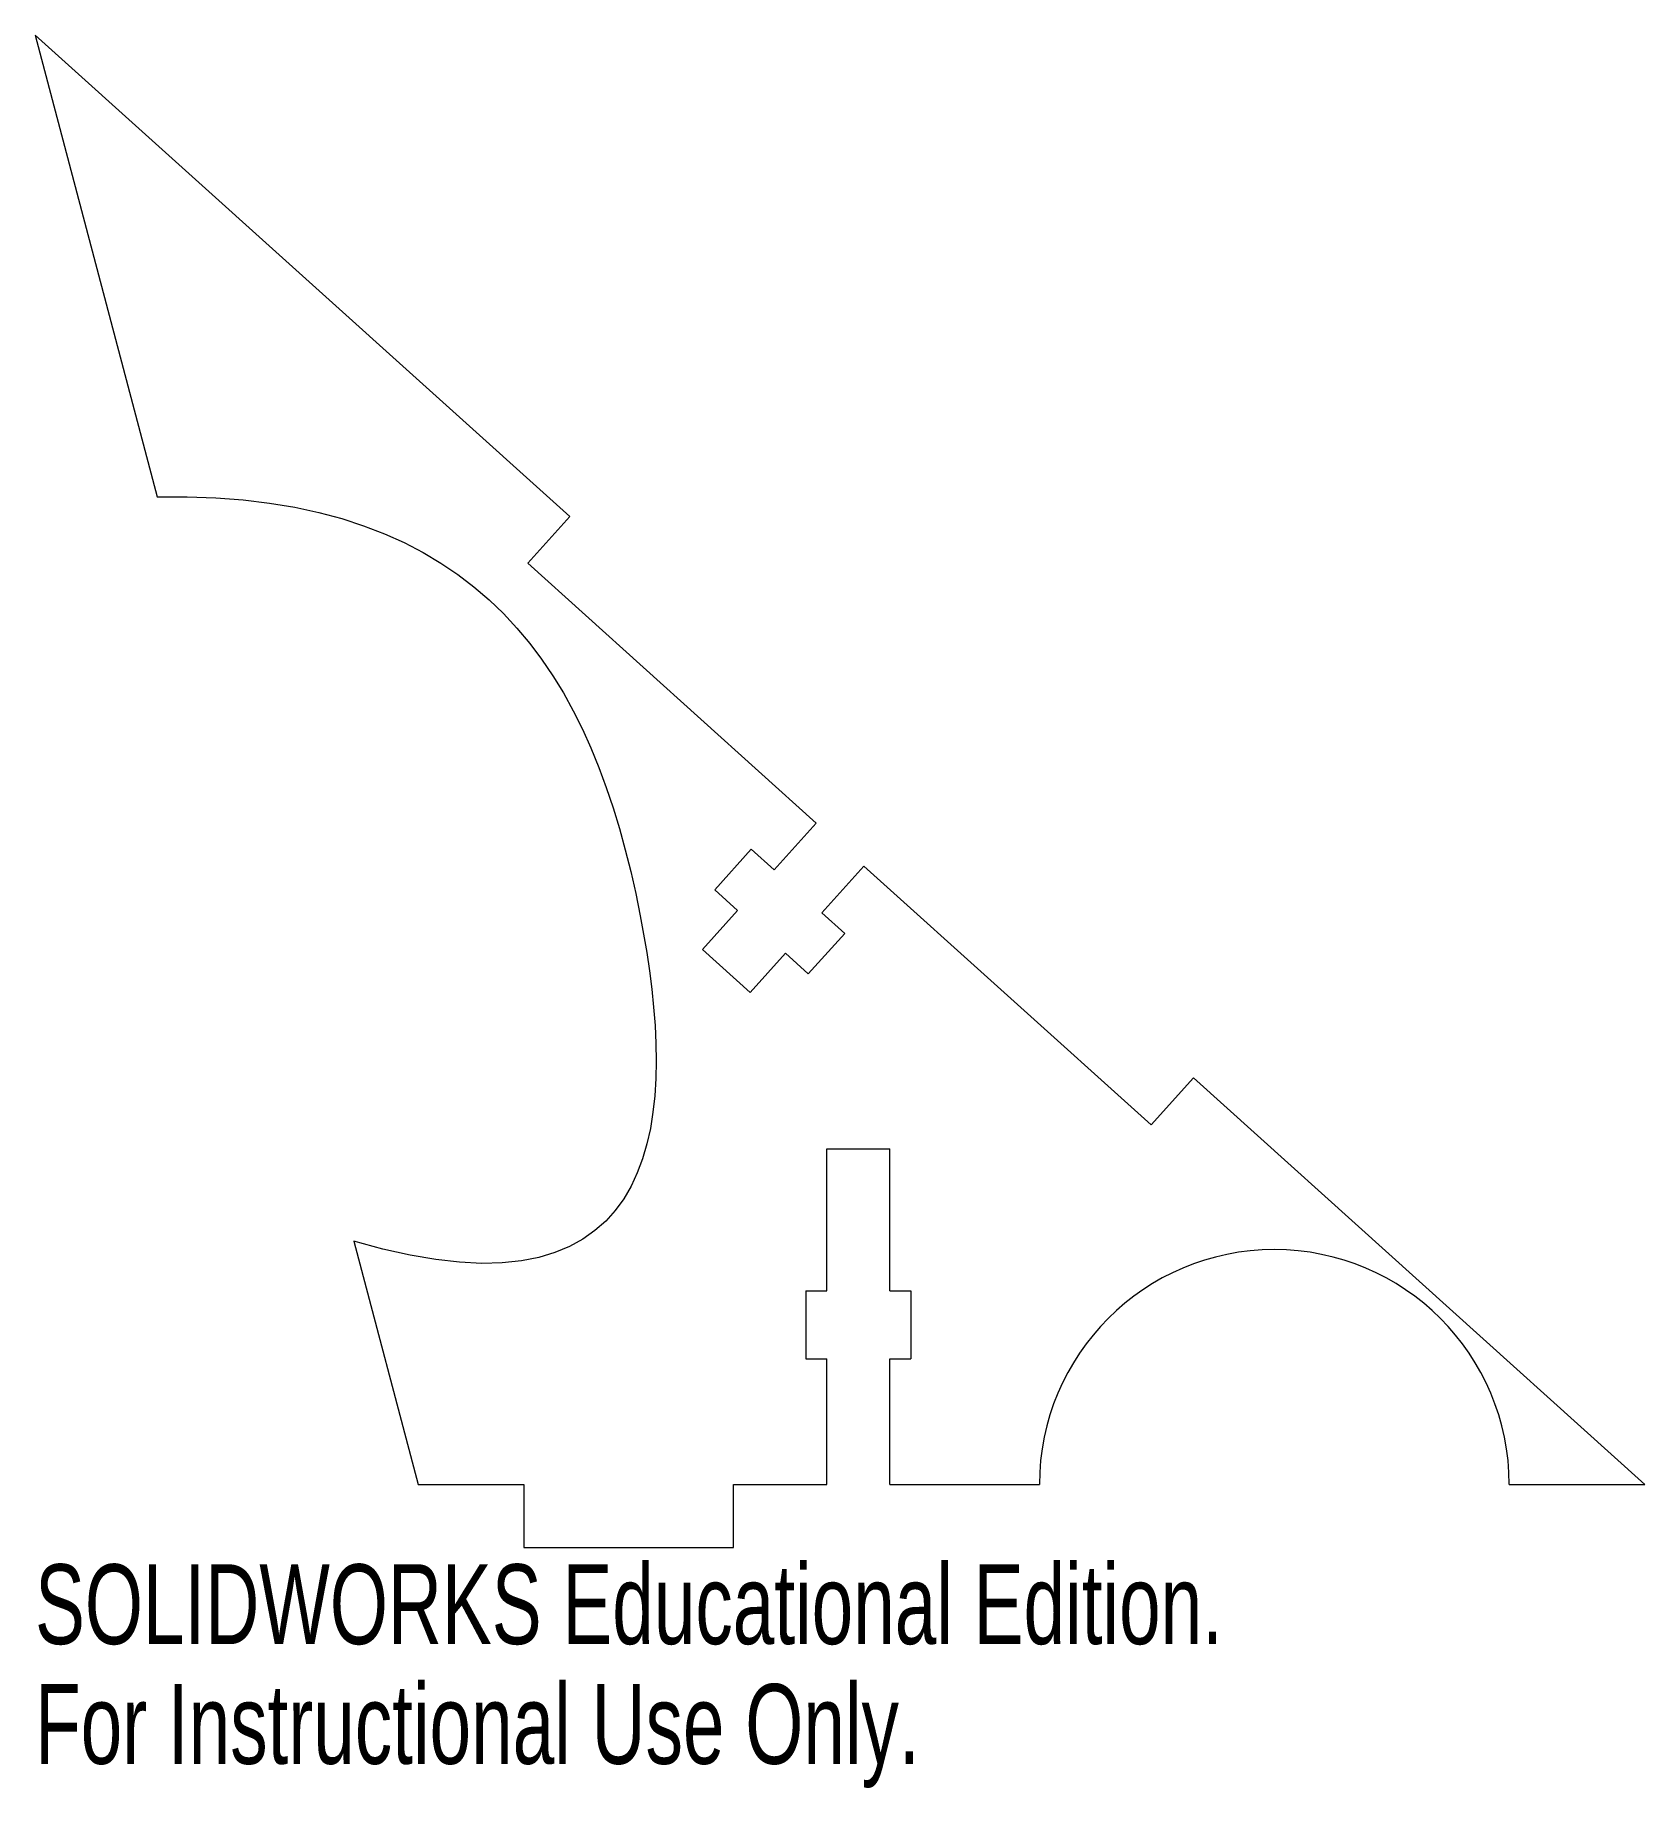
# Model space of a CAD drawing. Header units: inches. Extents: x -3.8 to 0.04, y -0.57 to 3.61.
import ezdxf

# ---------------------------------------------------------------- set-up
doc = ezdxf.new("R2010")
doc.units = ezdxf.units.IN
doc.header["$MEASUREMENT"] = 0
doc.styles.add('SLDTEXTSTYLE0', font='TXT', dxfattribs={"width": 0.7})

msp = doc.modelspace()

# ---------------------------------------------------------------- linework, layer by layer
at = {"color": 7, "linetype": 'Continuous', "lineweight": 15}
for p, q in [((-2.5244, 2.4575), (-3.7991, 3.6053)), ((-3.7991, 3.6053), (-3.5082, 2.5045)), ((-2.5244, 2.4575), (-2.6247, 2.346)), ((-2.6247, 2.346), (-1.9369, 1.7267)), ((-1.9369, 1.7267), (-2.0373, 1.6153)), ((-2.0919, 1.6645), (-2.1789, 1.5678)), ((-2.0919, 1.6645), (-2.0373, 1.6153)), ((-1.8232, 1.6244), (-1.9236, 1.5129)), ((-1.8232, 1.6244), (-1.1385, 1.0078)), ((-2.1789, 1.5678), (-2.1243, 1.5187)), ((-2.1243, 1.5187), (-2.2083, 1.4254)), ((-1.9236, 1.5129), (-1.869, 1.4637)), ((-1.869, 1.4637), (-1.956, 1.3671)), ((-2.0946, 1.323), (-2.2083, 1.4254)), ((-2.0106, 1.4163), (-2.0946, 1.323)), ((-2.0106, 1.4163), (-1.956, 1.3671)), ((-1.0381, 1.1193), (-1.1385, 1.0078)), ((0.0384, 0.15), (-1.0381, 1.1193)), ((-1.9117, 0.6121), (-1.9117, 0.95)), ((-1.9117, 0.95), (-1.7617, 0.95)), ((-1.7617, 0.6121), (-1.7617, 0.95)), ((-3.0392, 0.7301), (-2.8859, 0.15)), ((-1.9617, 0.6121), (-1.9617, 0.45)), ((-1.9617, 0.6121), (-1.9117, 0.6121)), ((-1.7617, 0.6121), (-1.7117, 0.6121)), ((-1.7117, 0.6121), (-1.7117, 0.45)), ((-1.9617, 0.45), (-1.9117, 0.45)), ((-1.9117, 0.15), (-1.9117, 0.45)), ((-1.7617, 0.45), (-1.7117, 0.45)), ((-1.7617, 0.15), (-1.7617, 0.45)), ((-2.8859, 0.15), (-2.6343, 0.15)), ((-2.6343, 0.15), (-2.6343, 0)), ((-2.1343, 0), (-2.1343, 0.15)), ((-2.1343, 0.15), (-1.9117, 0.15)), ((-1.7617, 0.15), (-1.4051, 0.15)), ((-0.2851, 0.15), (0.0384, 0.15)), ((-2.6343, 0), (-2.1343, 0))]:
    msp.add_line(p, q, dxfattribs=at)
msp.add_arc((-0.8451, 0.15), 0.56, 0, 180, dxfattribs=at)
msp.add_open_spline([(-3.5082, 2.5045), (-2.731, 2.5202), (-2.2573, 1.7271), (-2.2762, 0.5041), (-3.0392, 0.7301)], degree=3, knots=[0, 0, 0, 0, 0.556037, 1, 1, 1, 1], dxfattribs=at)

# ---------------------------------------------------------------- texts
at = {"color": 7, "linetype": 'Continuous', "char_height": 0.1903, "attachment_point": 1, "style": 'SLDTEXTSTYLE0'}
for s, insert in [('SOLIDWORKS Educational Edition.', (-3.7991, -0.0401)), ('For Instructional Use Only.', (-3.7991, -0.3256))]:
    msp.add_mtext(s, dxfattribs=dict(at, insert=insert))

doc.saveas('drawing.dxf')
